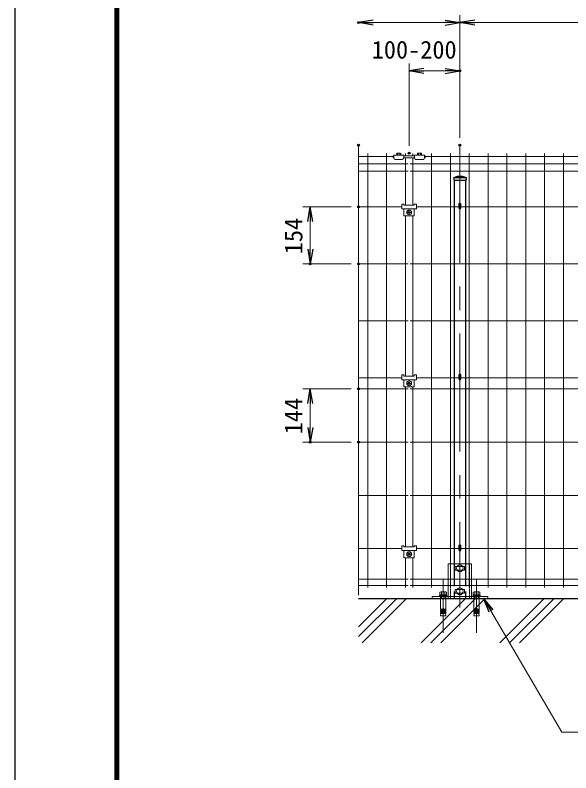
# Model space of a CAD drawing. Units: millimetres, scale not verified. Extents: x -4200 to 4200, y -2970 to 2970.
# Drawn here: x -4200 to -2701, y -393 to 1649 of the extents above; entities that cross this region are included whole.
import ezdxf
from ezdxf.enums import TextEntityAlignment as Align

# ---------------------------------------------------------------- set-up
doc = ezdxf.new("R2010")
doc.units = ezdxf.units.MM
doc.header["$LTSCALE"] = 10
doc.header["$PDMODE"] = 32
doc.header["$PDSIZE"] = 5
doc.linetypes.add('DASHED', pattern=[7.5, 6, -1.5])
doc.linetypes.add('USER1', pattern=[50.8, 31.75, -6.35, 6.35, -6.35])
for name, color, linetype, lineweight in [('0-0_D-STR-DIM', 7, 'Continuous', 13), ('0-1_D-STR3', 3, 'Continuous', 13), ('0-2_D-BMK', 2, 'USER1', 13), ('0-3_D-STR1', 1, 'Continuous', 25), ('0-4_D-STR2', 7, 'Continuous', 13), ('0-5_0', 7, 'Continuous', 25), ('0-7_D-STR-TXT', 7, 'Continuous', 25), ('0-9_D-STR4', 7, 'Continuous', 25), ('0-A_D-DCR-HCH', 7, 'Continuous', 13), ('0-D_D-TTL', 7, 'Continuous', 25)]:
    doc.layers.add(name, color=color, linetype=linetype, lineweight=lineweight)
doc.layers.add('0-6_Defpoints', color=7, linetype='Continuous')
doc.styles.add('ＭＳ ゴシック', font='')
doc.styles.get('ＭＳ ゴシック').set_extended_font_data('MS Gothic')

# ---------------------------------------------------------------- blocks, each defined once
blk = doc.blocks.new('_Open')
at = {"layer": '0-5_0'}
blk.add_line((-10, 1.667), (0, 0), dxfattribs=at)
blk.add_lwpolyline([(-10, -1.667), (0, 0), (-10, 0)], dxfattribs=at)
blk = doc.blocks.new('ベースプレート部品\u3000正面図')
at = {"layer": '0-1_D-STR3', "linetype": 'DASHED'}
for p, q in [((8393.49, 24200.71), (8393.49, 23260.71)), ((8903.49, 24200.71), (8903.49, 23260.71)), ((8128.49, 23320.71), (8128.49, 23260.71)), ((8268.49, 23320.71), (8268.49, 23260.71)), ((8333.49, 23320.71), (8333.49, 23260.71)), ((8963.49, 23320.71), (8963.49, 23260.71)), ((9028.49, 23320.71), (9028.49, 23260.71)), ((9168.49, 23320.71), (9168.49, 23260.71))]:
    blk.add_line(p, q, dxfattribs=at)
at = {"layer": '0-1_D-STR3'}
for p, q in [((8773.41, 24128.21), (8523.37, 24128.21)), ((8523.37, 24128.21), (8523.37, 24033.21)), ((8773.37, 24128.21), (8773.37, 24033.21)), ((8963.49, 24200.71), (8963.49, 23320.71)), ((8773.37, 24033.21), (8523.41, 24033.21)), ((8773.41, 23508.21), (8523.37, 23508.21)), ((8523.37, 23508.21), (8523.37, 23413.21)), ((8773.37, 23508.21), (8773.37, 23413.21)), ((7898.51, 23320.71), (9398.51, 23320.71)), ((8773.37, 23413.21), (8523.41, 23413.21)), ((9398.51, 23320.71), (9398.51, 23260.71))]:
    blk.add_line(p, q, dxfattribs=at)
for points in [[(8963.49, 24200.71), (8333.49, 24200.71), (8333.49, 23320.71)], [(7898.51, 23320.71), (7898.51, 23260.71), (9398.51, 23260.71)]]:
    blk.add_lwpolyline(points, dxfattribs=at)

msp = doc.modelspace()

# ---------------------------------------------------------------- linework, layer by layer
at = {"layer": '0-0_D-STR-DIM'}
for p, q in [((-3000.07, 1318.64), (-3000.07, 1648.64)), ((-3000.07, 1318.64), (-3000.07, 1648.64)), ((-3040.07, 1628.64), (-3233.58, 1628.64)), ((-2960.07, 1628.64), (-1040.07, 1628.64)), ((-3136.99, 1296.78), (-3136.99, 1518.64)), ((-3000.07, 1318.64), (-3000.07, 1518.64)), ((-3096.99, 1498.64), (-3040.07, 1498.64)), ((-3273.58, 1298.64), (-3273.58, 85.56)), ((-3293.58, 1132.38), (-3423.58, 1132.38)), ((-3403.58, 1092.38), (-3403.58, 1018.38)), ((-3293.58, 978.38), (-3423.58, 978.38)), ((-3293.58, 642.08), (-3423.58, 642.08)), ((-3403.58, 602.08), (-3403.58, 538.08)), ((-3293.58, 498.08), (-3423.58, 498.08))]:
    msp.add_line(p, q, dxfattribs=at)
at = {"layer": '0-1_D-STR3'}
for p, q in [((-3180.03, 1264.55), (-3180.03, 1269.95)), ((-3180.03, 1269.95), (-3178.53, 1269.95)), ((-3178.53, 1271.55), (-3151.53, 1271.55)), ((-3178.53, 1271.55), (-3178.53, 1264.05)), ((-3170.54, 1271.55), (-3170.54, 1276.18)), ((-3170.54, 1271.55), (-3159.53, 1271.55)), ((-3170.03, 1271.55), (-3160.03, 1271.55)), ((-3169.16, 1276.55), (-3160.91, 1276.55)), ((-3167.79, 1271.55), (-3167.79, 1276.18)), ((-3162.28, 1271.55), (-3162.28, 1276.18)), ((-3159.53, 1276.18), (-3159.53, 1271.55)), ((-3151.53, 1271.55), (-3151.53, 1264.05)), ((-3151.53, 1269.95), (-3122.53, 1269.95)), ((-3122.53, 1271.55), (-3122.53, 1264.05)), ((-3122.53, 1271.55), (-3095.53, 1271.55)), ((-3114.55, 1271.55), (-3114.55, 1276.18)), ((-3114.55, 1271.55), (-3103.53, 1271.55)), ((-3114.04, 1271.55), (-3104.04, 1271.55)), ((-3114.03, 1271.55), (-3104.03, 1271.55)), ((-3113.17, 1276.55), (-3104.91, 1276.55)), ((-3111.79, 1271.55), (-3111.79, 1276.18)), ((-3106.29, 1271.55), (-3106.29, 1276.18)), ((-3103.53, 1276.18), (-3103.53, 1271.55)), ((-3095.53, 1271.55), (-3095.53, 1264.05)), ((-3095.53, 1269.95), (-3094.03, 1269.95)), ((-3094.03, 1269.95), (-3094.03, 1264.55)), ((-3180.03, 1264.55), (-3178.53, 1264.55)), ((-3174.53, 1260.05), (-3155.53, 1260.05)), ((-3151.53, 1264.55), (-3122.53, 1264.55)), ((-3118.53, 1260.05), (-3099.53, 1260.05)), ((-3095.53, 1264.55), (-3094.03, 1264.55)), ((-3157.03, 1139.68), (-3157.03, 1126.88)), ((-3157.03, 1139.68), (-3151.03, 1139.68)), ((-3157.03, 1126.88), (-3117.03, 1126.88)), ((-3151.03, 1126.88), (-3151.03, 1107.88)), ((-3123.03, 1139.68), (-3117.03, 1139.68)), ((-3123.03, 1139.68), (-3123.03, 1136.78)), ((-3123.03, 1126.88), (-3123.03, 1107.88)), ((-3117.03, 1139.68), (-3117.03, 1126.88)), ((-3002.67, 1140.54), (-3002.67, 1128.38)), ((-2997.47, 1140.54), (-2997.47, 1128.38)), ((-3151.03, 1107.88), (-3123.03, 1107.88)), ((-3140.49, 1117.88), (-3138.49, 1117.88)), ((-3140.49, 1116.88), (-3138.49, 1116.88)), ((-3137.49, 1120.88), (-3137.49, 1118.88)), ((-3137.49, 1113.88), (-3137.49, 1115.88)), ((-3136.49, 1120.88), (-3136.49, 1118.88)), ((-3136.49, 1113.88), (-3136.49, 1115.88)), ((-3133.49, 1117.88), (-3135.49, 1117.88)), ((-3133.49, 1116.88), (-3135.49, 1116.88)), ((-3157.03, 679.18), (-3157.03, 666.38)), ((-3157.03, 679.18), (-3151.03, 679.18)), ((-3123.03, 679.18), (-3117.03, 679.18)), ((-3123.03, 679.18), (-3123.03, 676.28)), ((-3117.03, 679.18), (-3117.03, 666.38)), ((-3002.67, 680.04), (-3002.67, 667.88)), ((-2997.47, 680.04), (-2997.47, 667.88)), ((-3157.03, 666.38), (-3117.03, 666.38)), ((-3151.03, 666.38), (-3151.03, 647.38)), ((-3140.49, 657.38), (-3138.49, 657.38)), ((-3140.49, 656.38), (-3138.49, 656.38)), ((-3137.49, 660.38), (-3137.49, 658.38)), ((-3137.49, 653.38), (-3137.49, 655.38)), ((-3136.49, 660.38), (-3136.49, 658.38)), ((-3136.49, 653.38), (-3136.49, 655.38)), ((-3133.49, 657.38), (-3135.49, 657.38)), ((-3133.49, 656.38), (-3135.49, 656.38)), ((-3123.03, 666.38), (-3123.03, 647.38)), ((-3151.03, 647.38), (-3123.03, 647.38)), ((-3157.03, 218.68), (-3157.03, 205.88)), ((-3157.03, 218.68), (-3151.03, 218.68)), ((-3157.03, 205.88), (-3117.03, 205.88)), ((-3151.03, 205.88), (-3151.03, 186.88)), ((-3123.03, 218.68), (-3117.03, 218.68)), ((-3123.03, 218.68), (-3123.03, 215.78)), ((-3123.03, 205.88), (-3123.03, 186.88)), ((-3117.03, 218.68), (-3117.03, 205.88)), ((-3002.67, 219.54), (-3002.67, 207.38)), ((-2997.47, 219.54), (-2997.47, 207.38)), ((-3151.03, 186.88), (-3123.03, 186.88)), ((-3140.49, 196.88), (-3138.49, 196.88)), ((-3140.49, 195.88), (-3138.49, 195.88)), ((-3137.49, 199.88), (-3137.49, 197.88)), ((-3137.49, 192.88), (-3137.49, 194.88)), ((-3136.49, 199.88), (-3136.49, 197.88)), ((-3136.49, 192.88), (-3136.49, 194.88)), ((-3133.49, 196.88), (-3135.49, 196.88)), ((-3133.49, 195.88), (-3135.49, 195.88)), ((-3053.87, 86.88), (-3053.87, 94.08)), ((-3038.15, 94.88), (-3051.77, 94.88)), ((-3050.07, 76.38), (-3050.07, 82.38)), ((-3049.47, 94.08), (-3049.47, 86.88)), ((-3049.27, 76.38), (-3049.27, 82.38)), ((-3046.32, 84.38), (-3043.82, 86.88)), ((-3040.87, 76.38), (-3040.87, 82.38)), ((-3040.67, 94.08), (-3040.67, 86.88)), ((-3040.07, 76.38), (-3040.07, 82.38)), ((-3036.27, 86.88), (-3036.27, 94.08)), ((-2963.87, 86.88), (-2963.87, 94.08)), ((-2948.15, 94.88), (-2961.77, 94.88)), ((-2960.07, 76.38), (-2960.07, 82.38)), ((-2959.47, 94.08), (-2959.47, 86.88)), ((-2959.27, 76.38), (-2959.27, 82.38)), ((-2956.32, 84.38), (-2953.82, 86.88)), ((-2950.87, 76.38), (-2950.87, 82.38)), ((-2950.67, 94.08), (-2950.67, 86.88)), ((-2950.07, 76.38), (-2950.07, 82.38)), ((-2946.27, 86.88), (-2946.27, 94.08)), ((-3045.45, 43.88), (-3052.28, 43.88)), ((-3045.45, 46.38), (-3052.07, 46.38)), ((-3045.45, 41.38), (-3052.07, 41.38)), ((-3045.45, 50.17), (-3045.45, 36.38)), ((-3044.7, 50.17), (-3044.7, 36.38)), ((-3044.7, 46.38), (-3038.07, 46.38)), ((-3044.7, 43.88), (-3038.07, 43.88)), ((-3044.7, 41.38), (-3038.07, 41.38)), ((-2955.45, 43.88), (-2962.28, 43.88)), ((-2955.45, 46.38), (-2962.07, 46.38)), ((-2955.45, 41.38), (-2962.07, 41.38)), ((-2955.45, 50.17), (-2955.45, 36.38)), ((-2954.7, 50.17), (-2954.7, 36.38)), ((-2954.7, 46.38), (-2948.07, 46.38)), ((-2954.7, 43.88), (-2948.07, 43.88)), ((-2954.7, 41.38), (-2948.07, 41.38)), ((-3045.45, 38.88), (-3052.07, 38.88)), ((-3044.7, 38.88), (-3038.07, 38.88)), ((-2955.45, 38.88), (-2962.07, 38.88)), ((-2954.7, 38.88), (-2948.07, 38.88))]:
    msp.add_line(p, q, dxfattribs=at)
for points in [[(-3151.03, 1139.68), (-3151.03, 1136.78), (-3123.03, 1136.78)], [(-3151.03, 679.18), (-3151.03, 676.28), (-3123.03, 676.28)], [(-3151.03, 218.68), (-3151.03, 215.78), (-3123.03, 215.78)], [(-3054.27, 84.38), (-3054.27, 86.88), (-3035.87, 86.88), (-3035.87, 84.38)], [(-2964.27, 84.38), (-2964.27, 86.88), (-2945.87, 86.88), (-2945.87, 84.38)], [(-3044.7, 48.04), (-3038.07, 48.04), (-3038.07, 76.38), (-3052.07, 76.38), (-3052.07, 48.04), (-3045.45, 48.04)], [(-2954.7, 48.04), (-2948.07, 48.04), (-2948.07, 76.38), (-2962.07, 76.38), (-2962.07, 48.04), (-2955.45, 48.04)], [(-3051.76, 48.04), (-3052.07, 46.38), (-3052.07, 45.54), (-3045.45, 45.54)], [(-3051.76, 45.54), (-3052.07, 43.88), (-3052.07, 43.04), (-3045.45, 43.04)], [(-3051.76, 43.04), (-3052.07, 41.38), (-3052.07, 40.54), (-3045.45, 40.54)], [(-3038.39, 48.04), (-3038.07, 46.38), (-3038.07, 45.54), (-3044.7, 45.54)], [(-3038.39, 45.54), (-3038.07, 43.88), (-3038.07, 43.04), (-3044.7, 43.04)], [(-3038.39, 43.04), (-3038.07, 41.38), (-3038.07, 40.54), (-3044.7, 40.54)], [(-2961.76, 48.04), (-2962.07, 46.38), (-2962.07, 45.54), (-2955.45, 45.54)], [(-2961.76, 45.54), (-2962.07, 43.88), (-2962.07, 43.04), (-2955.45, 43.04)], [(-2961.76, 43.04), (-2962.07, 41.38), (-2962.07, 40.54), (-2955.45, 40.54)], [(-2948.39, 48.04), (-2948.07, 46.38), (-2948.07, 45.54), (-2954.7, 45.54)], [(-2948.39, 45.54), (-2948.07, 43.88), (-2948.07, 43.04), (-2954.7, 43.04)], [(-2948.39, 43.04), (-2948.07, 41.38), (-2948.07, 40.54), (-2954.7, 40.54)], [(-3038.39, 40.54), (-3038.07, 38.88), (-3038.07, 36.38), (-3052.07, 36.38), (-3052.07, 38.88), (-3051.76, 40.54)], [(-3038.6, 36.38), (-3038.07, 30.38), (-3052.07, 30.38), (-3051.55, 36.38)], [(-3038.07, 36.38), (-3044.76, 36.38), (-3052.07, 36.38)], [(-2948.39, 40.54), (-2948.07, 38.88), (-2948.07, 36.38), (-2962.07, 36.38), (-2962.07, 38.88), (-2961.76, 40.54)], [(-2948.6, 36.38), (-2948.07, 30.38), (-2962.07, 30.38), (-2961.55, 36.38)], [(-2948.07, 36.38), (-2954.76, 36.38), (-2962.07, 36.38)]]:
    msp.add_lwpolyline(points, dxfattribs=at)
for points in [[(-3034.57, 84.38), (-3034.57, 82.38), (-3055.57, 82.38), (-3055.57, 84.38)], [(-2944.57, 84.38), (-2944.57, 82.38), (-2965.57, 82.38), (-2965.57, 84.38)]]:
    msp.add_lwpolyline(points, close=True, dxfattribs=at)
for centre, radius in [((-3136.99, 1117.38), 6.5), ((-3136.99, 656.88), 6.5), ((-3136.99, 196.38), 6.5), ((-3000.07, 158.37), 9), ((-3000.07, 96.38), 9)]:
    msp.add_circle(centre, radius, dxfattribs=at)
for centre, radius, start, end in [((-3169.16, 1273.79), 2.75, 60, 120), ((-3165.03, 1266.09), 10.46, 74.73852, 105.26148), ((-3160.91, 1273.79), 2.75, 60, 120), ((-3113.17, 1273.79), 2.75, 60, 120), ((-3109.04, 1266.09), 10.46, 74.73852, 105.26148), ((-3104.91, 1273.79), 2.75, 60, 120), ((-3174.53, 1264.05), 4, 180, 270), ((-3155.53, 1264.05), 4, 270, 0), ((-3118.53, 1264.05), 4, 180, 270), ((-3099.53, 1264.05), 4, 270, 0), ((-3000.07, 1128.38), 2.6, 180, 0), ((-3140.49, 1117.38), 0.5, 90.00001, 270), ((-3138.49, 1118.88), 1, 270, 0.00001), ((-3138.49, 1115.88), 1, 0, 90), ((-3136.99, 1120.88), 0.5, 0, 179.99999), ((-3136.99, 1113.88), 0.5, 180.00002, 0.00001), ((-3135.49, 1118.88), 1, 180, 270), ((-3135.49, 1115.88), 1, 90, 180), ((-3133.49, 1117.38), 0.5, 270.00049, 90.00046), ((-3140.49, 656.88), 0.5, 90.00001, 270), ((-3138.49, 658.38), 1, 270, 0.00001), ((-3138.49, 655.38), 1, 0, 90), ((-3136.99, 660.38), 0.5, 0, 179.99999), ((-3136.99, 653.38), 0.5, 180.00002, 0.00001), ((-3135.49, 658.38), 1, 180, 270), ((-3135.49, 655.38), 1, 90, 180), ((-3133.49, 656.88), 0.5, 270.00049, 90.00046), ((-3000.07, 667.88), 2.6, 180, 0), ((-3000.07, 207.38), 2.6, 180, 0), ((-3140.49, 196.38), 0.5, 90.00001, 270), ((-3138.49, 197.88), 1, 270, 0.00001), ((-3138.49, 194.88), 1, 0, 90), ((-3136.99, 199.88), 0.5, 0, 179.99999), ((-3136.99, 192.88), 0.5, 180.00002, 0.00001), ((-3135.49, 197.88), 1, 180, 270), ((-3135.49, 194.88), 1, 90, 180), ((-3133.49, 196.38), 0.5, 270.00049, 90.00046), ((-3051.67, 91.46), 3.42, 49.96723, 130.03277), ((-3045.07, 82.38), 12.5, 69.39031, 110.60969), ((-3038.47, 91.52), 3.38, 49.3117, 130.6883), ((-2961.67, 91.46), 3.42, 49.96723, 130.03277), ((-2955.07, 82.38), 12.5, 69.39031, 110.60969), ((-2948.47, 91.52), 3.38, 49.3117, 130.6883), ((-3045.07, 50.17), 0.375, 0, 180), ((-2955.07, 50.17), 0.375, 0, 180)]:
    msp.add_arc(centre, radius, start, end, dxfattribs=at)
for centre in [(-3000.07, 1140.53), (-3000.07, 680.03), (-3000.07, 219.53)]:
    msp.add_ellipse(centre, major_axis=(-2.6, 0), ratio=0.649974, start_param=3.1415927, end_param=6.2831853, dxfattribs=at)
at = {"layer": '0-2_D-BMK'}
for p, q in [((-3000.07, 1298.64), (-3000.07, 52.38)), ((-3045.07, 127.39), (-3045.07, -15.68)), ((-2955.07, 127.39), (-2955.07, -15.68))]:
    msp.add_line(p, q, dxfattribs=at)
at = {"layer": '0-3_D-STR1'}
for p, q in [((-3016.57, 1211.38), (-3006.07, 1215.38)), ((-3016.57, 1211.38), (-2983.57, 1211.38)), ((-3016.57, 1211.38), (-3016.57, 1204.38)), ((-3006.07, 1215.38), (-2994.07, 1215.38)), ((-3016.57, 1204.38), (-2983.57, 1204.38)), ((-3015.57, 1204.38), (-3015.57, 170.38)), ((-2984.57, 1204.38), (-2984.57, 170.38))]:
    msp.add_line(p, q, dxfattribs=at)
at = {"layer": '0-3_D-STR1', "linetype": 'DASHED'}
for p, q in [((-3015.57, 170.38), (-3015.57, 76.38)), ((-2984.57, 170.38), (-2984.57, 76.38))]:
    msp.add_line(p, q, dxfattribs=at)
at = {"layer": '0-3_D-STR1'}
msp.add_lwpolyline([(-2994.07, 1215.38), (-2983.57, 1211.38), (-2983.57, 1204.38)], dxfattribs=at)
at = {"layer": '0-4_D-STR2'}
for p, q in [((-3180.03, 1267.95), (-3273.58, 1267.95)), ((-3248.58, 1276.38), (-3248.58, 106.38)), ((-3197.81, 1276.38), (-3197.81, 106.38)), ((-3147.04, 1276.38), (-3147.04, 1269.95)), ((-3127.01, 1276.38), (-3127.01, 1269.95)), ((-1178.52, 1267.95), (-3094.03, 1267.95)), ((-3076.24, 1276.38), (-3076.24, 106.38)), ((-3025.47, 1276.38), (-3025.47, 106.38)), ((-2974.7, 1276.38), (-2974.7, 106.38)), ((-2923.94, 1276.38), (-2923.94, 106.38)), ((-2873.17, 1276.38), (-2873.17, 106.38)), ((-2822.4, 1276.38), (-2822.4, 106.38)), ((-2771.63, 1276.38), (-2771.63, 106.38)), ((-2720.86, 1276.38), (-2720.86, 106.38)), ((-3139.99, 1248.38), (-3273.58, 1248.38)), ((-3147.04, 1264.55), (-3147.04, 1136.78)), ((-1140.03, 1248.38), (-3133.99, 1248.38)), ((-3127.01, 1264.55), (-3127.01, 1136.78)), ((-3139.99, 1228.8), (-3273.58, 1228.8)), ((-1140.03, 1228.8), (-3133.99, 1228.8)), ((-3157.03, 1132.38), (-3273.58, 1132.38)), ((-3002.67, 1132.38), (-3117.03, 1132.38)), ((-1157.03, 1132.38), (-2997.47, 1132.38)), ((-3147.04, 1107.88), (-3147.04, 676.28)), ((-3127.01, 1107.88), (-3127.01, 676.28)), ((-3139.99, 978.38), (-3273.58, 978.38)), ((-2294.46, 978.38), (-3133.99, 978.38)), ((-3139.99, 824.88), (-3273.58, 824.88)), ((-1140.03, 824.88), (-3133.99, 824.88)), ((-3157.03, 671.88), (-3273.58, 671.88)), ((-3002.67, 671.88), (-3117.03, 671.88)), ((-1157.03, 671.88), (-2997.47, 671.88)), ((-3139.99, 642.08), (-3273.58, 642.08)), ((-3147.04, 647.38), (-3147.04, 215.78)), ((-1140.03, 642.08), (-3133.99, 642.08)), ((-3127.01, 647.38), (-3127.01, 215.78)), ((-3139.99, 498.08), (-3273.58, 498.08)), ((-1140.03, 498.08), (-3133.99, 498.08)), ((-3139.99, 354.58), (-3273.58, 354.58)), ((-1140.03, 354.58), (-3133.99, 354.58)), ((-3157.03, 211.38), (-3273.58, 211.38)), ((-3002.67, 211.38), (-3117.03, 211.38)), ((-1157.06, 211.38), (-2997.47, 211.38)), ((-3147.04, 186.88), (-3147.04, 106.38)), ((-3127.01, 186.88), (-3127.01, 106.38)), ((-3139.99, 129.4), (-3273.58, 129.4)), ((-1140.03, 129.4), (-3133.99, 129.4)), ((-3139.99, 111.78), (-3273.58, 111.78)), ((-1140.03, 111.78), (-3133.99, 111.78))]:
    msp.add_line(p, q, dxfattribs=at)
at = {"layer": '0-6_Defpoints'}
for p in [(-3273.58, 1628.64), (-3000.07, 1498.64), (-3273.58, 1298.64), (-3000.07, 1298.64), (-3136.99, 1276.78), (-3273.58, 1132.38), (-3403.58, 978.38), (-3273.58, 978.38), (-3273.58, 642.08), (-3403.58, 498.08), (-3273.58, 498.08)]:
    msp.add_point(p, dxfattribs=at)
at = {"layer": '0-7_D-STR-TXT', "lineweight": 13}
msp.add_lwpolyline([(-2000.36, -283.41), (-2724.94, -283.41), (-2935.09, 75.95)], dxfattribs=at)
at = {"layer": '0-9_D-STR4'}
msp.add_line((-705.88, 76.38), (-3273.58, 76.38), dxfattribs=at)
at = {"layer": '0-A_D-DCR-HCH'}
for p, q in [((-3273.58, -25.86), (-3171.35, 76.38)), ((-3273.58, 0.66), (-3197.87, 76.38)), ((-3263.89, -42.69), (-3144.83, 76.38)), ((-3104.8, -42.69), (-2985.73, 76.38)), ((-3078.28, -42.69), (-2959.22, 76.38)), ((-3051.76, -42.69), (-2932.7, 76.38)), ((-2892.66, -42.69), (-2773.6, 76.38)), ((-2866.15, -42.69), (-2747.09, 76.38)), ((-2839.63, -42.69), (-2720.57, 76.38))]:
    msp.add_line(p, q, dxfattribs=at)
at = {"layer": '0-D_D-TTL', "color": 2}
msp.add_lwpolyline([(-4199.62, 2970), (4200.38, 2970), (4200.38, -2970), (-4199.62, -2970)], close=True, dxfattribs=at)
at = {"layer": '0-D_D-TTL'}
for points in [[(-3929.62, 2750), (3930.38, 2750), (3930.38, -2750), (-3929.62, -2750)], [(-3927.12, 2747.5), (3927.88, 2747.5), (3927.88, -2747.5), (-3927.12, -2747.5)], [(-3924.62, 2745), (3925.38, 2745), (3925.38, -2745), (-3924.62, -2745)], [(-3922.12, 2742.5), (3922.88, 2742.5), (3922.88, -2742.5), (-3922.12, -2742.5)], [(-3919.62, 2740), (3920.38, 2740), (3920.38, -2740), (-3919.62, -2740)]]:
    msp.add_lwpolyline(points, close=True, dxfattribs=at)

# ---------------------------------------------------------------- block references
at = {"layer": '0-0_D-STR-DIM', "xscale": 4, "yscale": 4}
for p, rotation in [((-3273.58, 1628.64), 180), ((-3000.07, 1628.64), 180), ((-3136.99, 1498.64), 180), ((-3403.58, 1132.38), 90), ((-3403.58, 978.38), 270), ((-3403.58, 642.08), 90), ((-3403.58, 498.08), 270)]:
    msp.add_blockref('_Open', p, dxfattribs=dict(at, rotation=rotation))
at = {"layer": '0-0_D-STR-DIM'}
for name, p, xscale, yscale in [('_Open', (-3000.07, 1628.64), 4, 4), ('_Open', (-3000.07, 1498.64), 4, 4), ('ベースプレート部品\u3000正面図', (-3864.92, -2249.7), 0.1, 0.1)]:
    msp.add_blockref(name, p, dxfattribs=dict(at, xscale=xscale, yscale=yscale))
at = {"layer": '0-7_D-STR-TXT', "xscale": 4, "yscale": 4, "rotation": 120.55489}
msp.add_blockref('_Open', (-2936.1, 77.68), dxfattribs=at)

# ---------------------------------------------------------------- texts
at = {"layer": '0-0_D-STR-DIM', "style": 'ＭＳ ゴシック'}
msp.add_text('100-200', height=48.09, dxfattribs=at).set_placement((-3237.84, 1517.26), align=Align.BOTTOM_LEFT)
for s, p in [('154', (-3410.33, 1004.6)), ('144', (-3410.33, 519.3))]:
    msp.add_text(s, height=48.09, rotation=90, dxfattribs=at).set_placement(p, align=Align.BOTTOM_LEFT)

doc.saveas('drawing.dxf')
